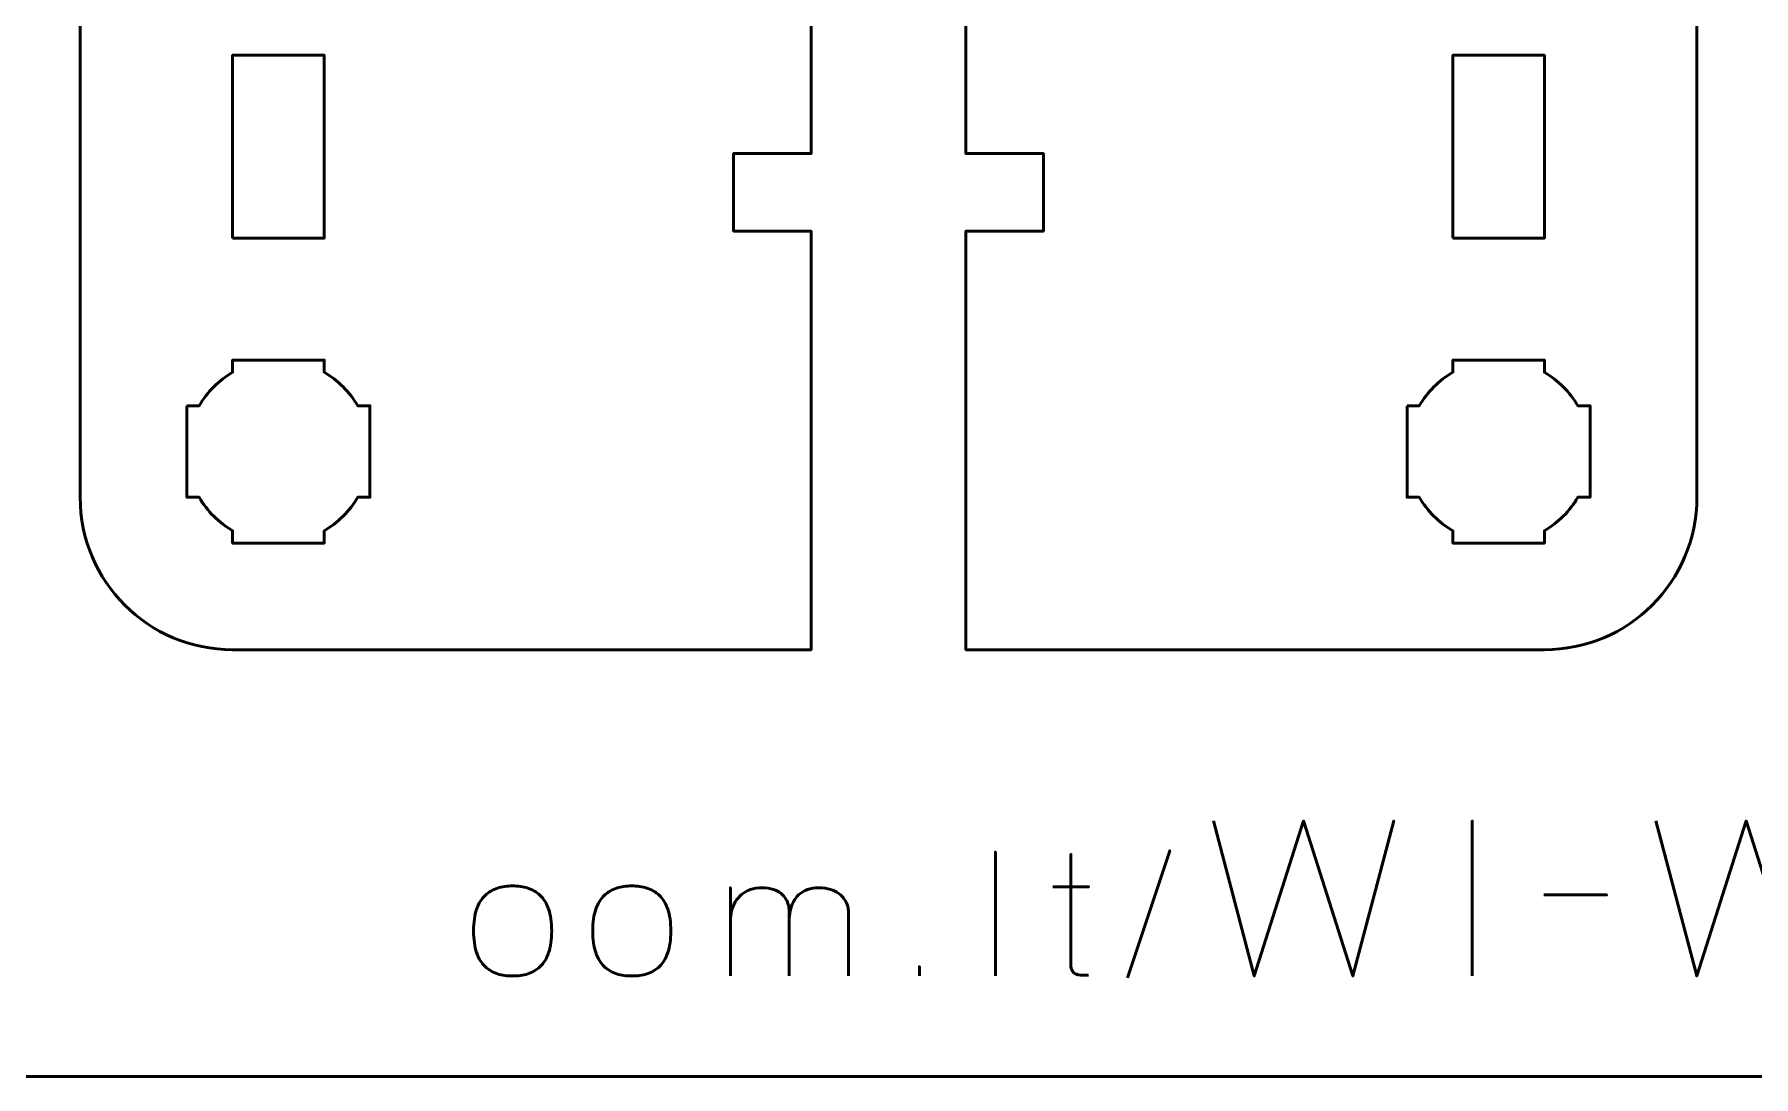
# Model space of a CAD drawing. Header units: centimetres. Extents: x -21 to 0, y -29.7 to 0.
# Drawn here: x -11.4 to -5.76, y -29.7 to -26.28 of the extents above; entities that cross this region are included whole.
import ezdxf

# ---------------------------------------------------------------- set-up
doc = ezdxf.new("R2010")
doc.units = ezdxf.units.CM
doc.header["$MEASUREMENT"] = 0
doc.layers.add('Layer 1', color=7, linetype='Continuous')

msp = doc.modelspace()

# ---------------------------------------------------------------- linework, layer by layer
at = {"layer": 'Layer 1', "lineweight": 53}
for points in [[(-10.75, -26.95), (-10.45, -26.95), (-10.45, -26.35), (-10.75, -26.35), (-10.75, -26.95)], [(-6.75, -26.95), (-6.45, -26.95), (-6.45, -26.35), (-6.75, -26.35), (-6.75, -26.95)]]:
    msp.add_lwpolyline(points, close=True, dxfattribs=at)
at = {"layer": 'Layer 1', "color": 1, "lineweight": 53}
msp.add_open_spline([(-21.00003, -29.19995), (-21.00003, -29.19995), (-21.00003, -8.29992), (-21.00003, -8.29992), (-21.00003, -8.29992), (-21.00003, -8.21709), (-20.93286, -8.14992), (-20.85003, -8.14992), (-20.85003, -8.14992), (-20.7672, -8.14992), (-20.70003, -8.08275), (-20.70003, -7.99992), (-20.70003, -7.99992), (-20.70003, -7.91709), (-20.7672, -7.84992), (-20.85003, -7.84992), (-20.85003, -7.84992), (-20.93286, -7.84992), (-21.00003, -7.78275), (-21.00003, -7.69992), (-21.00003, -7.69992), (-21.00003, -7.61709), (-20.93286, -7.54992), (-20.85003, -7.54992), (-20.85003, -7.54992), (-20.7672, -7.54992), (-20.70003, -7.48275), (-20.70003, -7.39992), (-20.70003, -7.39992), (-20.70003, -7.31709), (-20.7672, -7.24992), (-20.85003, -7.24992), (-20.85003, -7.24992), (-20.93286, -7.24992), (-21.00003, -7.18275), (-21.00003, -7.09992), (-21.00003, -7.09992), (-21.00003, -7.01709), (-20.93286, -6.94992), (-20.85003, -6.94992), (-20.85003, -6.94992), (-20.7672, -6.94992), (-20.70003, -6.88275), (-20.70003, -6.79992), (-20.70003, -6.79992), (-20.70003, -6.71709), (-20.7672, -6.64992), (-20.85003, -6.64992), (-20.85003, -6.64992), (-20.93286, -6.64992), (-21.00003, -6.58275), (-21.00003, -6.49992), (-21.00003, -6.49992), (-21.00003, -6.41709), (-20.93286, -6.34992), (-20.85003, -6.34992), (-20.85003, -6.34992), (-20.7672, -6.34992), (-20.70003, -6.28275), (-20.70003, -6.19992), (-20.70003, -6.19992), (-20.70003, -6.11709), (-20.7672, -6.04992), (-20.85003, -6.04992), (-20.85003, -6.04992), (-20.93286, -6.04992), (-21.00003, -5.98275), (-21.00003, -5.89992), (-21.00003, -5.89992), (-21.00003, -5.81709), (-20.93286, -5.74992), (-20.85003, -5.74992), (-20.85003, -5.74992), (-20.7672, -5.74992), (-20.70003, -5.68275), (-20.70003, -5.59992), (-20.70003, -5.59992), (-20.70003, -5.51709), (-20.7672, -5.44992), (-20.85003, -5.44992), (-20.85003, -5.44992), (-20.93286, -5.44992), (-21.00003, -5.38275), (-21.00003, -5.29992), (-21.00003, -5.29992), (-21.00003, -5.21709), (-20.93286, -5.14992), (-20.85003, -5.14992), (-20.85003, -5.14992), (-20.7672, -5.14992), (-20.70003, -5.08275), (-20.70003, -4.99992), (-20.70003, -4.99992), (-20.70003, -4.91709), (-20.7672, -4.84992), (-20.85003, -4.84992), (-20.85003, -4.84992), (-20.93286, -4.84992), (-21.00003, -4.78275), (-21.00003, -4.69992), (-21.00003, -4.69992), (-21.00003, -4.61709), (-20.93286, -4.54992), (-20.85003, -4.54992), (-20.85003, -4.54992), (-20.7672, -4.54992), (-20.70003, -4.48275), (-20.70003, -4.39992), (-20.70003, -4.39992), (-20.70003, -4.31709), (-20.7672, -4.24992), (-20.85003, -4.24992), (-20.85003, -4.24992), (-20.93286, -4.24992), (-21.00003, -4.18275), (-21.00003, -4.09992), (-21.00003, -4.09992), (-21.00003, -4.01709), (-20.93286, -3.94992), (-20.85003, -3.94992), (-20.85003, -3.94992), (-20.7672, -3.94992), (-20.70003, -3.88275), (-20.70003, -3.79992), (-20.70003, -3.79992), (-20.70003, -3.71709), (-20.7672, -3.64992), (-20.85003, -3.64992), (-20.85003, -3.64992), (-20.93286, -3.64992), (-21.00003, -3.58275), (-21.00003, -3.49992), (-21.00003, -3.49992), (-21.00003, -3.41709), (-20.93286, -3.34992), (-20.85003, -3.34992), (-20.85003, -3.34992), (-20.7672, -3.34992), (-20.70003, -3.28275), (-20.70003, -3.19992), (-20.70003, -3.19992), (-20.70003, -3.11709), (-20.7672, -3.04992), (-20.85003, -3.04992), (-20.85003, -3.04992), (-20.93286, -3.04992), (-21.00003, -2.98275), (-21.00003, -2.89992), (-21.00003, -2.89992), (-21.00003, -2.81709), (-20.93286, -2.74992), (-20.85003, -2.74992), (-20.85003, -2.74992), (-20.7672, -2.74992), (-20.70003, -2.68275), (-20.70003, -2.59992), (-20.70003, -2.59992), (-20.70003, -2.51709), (-20.7672, -2.44992), (-20.85003, -2.44992), (-20.85003, -2.44992), (-20.93286, -2.44992), (-21.00003, -2.38275), (-21.00003, -2.29992), (-21.00003, -2.29992), (-21.00003, -2.21709), (-20.93286, -2.14992), (-20.85003, -2.14992), (-20.85003, -2.14992), (-20.7672, -2.14992), (-20.70003, -2.08275), (-20.70003, -1.99992), (-20.70003, -1.99992), (-20.70003, -1.91709), (-20.7672, -1.84992), (-20.85003, -1.84992), (-20.85003, -1.84992), (-20.93286, -1.84992), (-21.00003, -1.78275), (-21.00003, -1.69992), (-21.00003, -1.69992), (-21.00003, -1.61709), (-20.93286, -1.54992), (-20.85003, -1.54992), (-20.85003, -1.54992), (-20.7672, -1.54992), (-20.70003, -1.48275), (-20.70003, -1.39992), (-20.70003, -1.39992), (-20.70003, -1.31709), (-20.7672, -1.24992), (-20.85003, -1.24992), (-20.85003, -1.24992), (-20.93286, -1.24992), (-21.00003, -1.18275), (-21.00003, -1.09992), (-21.00003, -1.09992), (-21.00003, -1.09992), (-21.00003, -0.49992), (-21.00003, -0.49992), (-21.00003, -0.49992), (-21.00003, -0.22295), (-20.77694, 0.00004), (-20.49994, 0.00004), (-20.49994, 0.00004), (-20.49994, 0.00004), (-0.50008, 0.00004), (-0.50008, 0.00004), (-0.50008, 0.00004), (-0.22294, 0.00004), (0.00002, -0.22295), (0.00002, -0.49992), (0.00002, -0.49992), (0.00002, -0.49992), (0.00002, -29.19995), (0.00002, -29.19995), (0.00002, -29.19995), (0.00002, -29.47695), (-0.22294, -29.70004), (-0.50008, -29.70004), (-0.50008, -29.70004), (-0.50008, -29.70004), (-20.49994, -29.70004), (-20.49994, -29.70004), (-20.49994, -29.70004), (-20.77694, -29.70004), (-21.00003, -29.47695), (-21.00003, -29.19995)], degree=3, knots=[0, 0, 0, 0, 0.0175439, 0.0175439, 0.0175439, 0.0175439, 0.0350877, 0.0350877, 0.0350877, 0.0350877, 0.0526316, 0.0526316, 0.0526316, 0.0526316, 0.0701754, 0.0701754, 0.0701754, 0.0701754, 0.0877193, 0.0877193, 0.0877193, 0.0877193, 0.1052632, 0.1052632, 0.1052632, 0.1052632, 0.122807, 0.122807, 0.122807, 0.122807, 0.1403509, 0.1403509, 0.1403509, 0.1403509, 0.1578947, 0.1578947, 0.1578947, 0.1578947, 0.1754386, 0.1754386, 0.1754386, 0.1754386, 0.1929825, 0.1929825, 0.1929825, 0.1929825, 0.2105263, 0.2105263, 0.2105263, 0.2105263, 0.2280702, 0.2280702, 0.2280702, 0.2280702, 0.245614, 0.245614, 0.245614, 0.245614, 0.2631579, 0.2631579, 0.2631579, 0.2631579, 0.2807018, 0.2807018, 0.2807018, 0.2807018, 0.2982456, 0.2982456, 0.2982456, 0.2982456, 0.3157895, 0.3157895, 0.3157895, 0.3157895, 0.3333333, 0.3333333, 0.3333333, 0.3333333, 0.3508772, 0.3508772, 0.3508772, 0.3508772, 0.3684211, 0.3684211, 0.3684211, 0.3684211, 0.3859649, 0.3859649, 0.3859649, 0.3859649, 0.4035088, 0.4035088, 0.4035088, 0.4035088, 0.4210526, 0.4210526, 0.4210526, 0.4210526, 0.4385965, 0.4385965, 0.4385965, 0.4385965, 0.4561404, 0.4561404, 0.4561404, 0.4561404, 0.4736842, 0.4736842, 0.4736842, 0.4736842, 0.4912281, 0.4912281, 0.4912281, 0.4912281, 0.5087719, 0.5087719, 0.5087719, 0.5087719, 0.5263158, 0.5263158, 0.5263158, 0.5263158, 0.5438596, 0.5438596, 0.5438596, 0.5438596, 0.5614035, 0.5614035, 0.5614035, 0.5614035, 0.5789474, 0.5789474, 0.5789474, 0.5789474, 0.5964912, 0.5964912, 0.5964912, 0.5964912, 0.6140351, 0.6140351, 0.6140351, 0.6140351, 0.6315789, 0.6315789, 0.6315789, 0.6315789, 0.6491228, 0.6491228, 0.6491228, 0.6491228, 0.6666667, 0.6666667, 0.6666667, 0.6666667, 0.6842105, 0.6842105, 0.6842105, 0.6842105, 0.7017544, 0.7017544, 0.7017544, 0.7017544, 0.7192982, 0.7192982, 0.7192982, 0.7192982, 0.7368421, 0.7368421, 0.7368421, 0.7368421, 0.754386, 0.754386, 0.754386, 0.754386, 0.7719298, 0.7719298, 0.7719298, 0.7719298, 0.7894737, 0.7894737, 0.7894737, 0.7894737, 0.8070175, 0.8070175, 0.8070175, 0.8070175, 0.8245614, 0.8245614, 0.8245614, 0.8245614, 0.8421053, 0.8421053, 0.8421053, 0.8421053, 0.8596491, 0.8596491, 0.8596491, 0.8596491, 0.877193, 0.877193, 0.877193, 0.877193, 0.8947368, 0.8947368, 0.8947368, 0.8947368, 0.9122807, 0.9122807, 0.9122807, 0.9122807, 0.9298246, 0.9298246, 0.9298246, 0.9298246, 0.9473684, 0.9473684, 0.9473684, 0.9473684, 0.9649123, 0.9649123, 0.9649123, 0.9649123, 0.9824561, 0.9824561, 0.9824561, 0.9824561, 1, 1, 1, 1], dxfattribs=at)
at = {"layer": 'Layer 1', "color": 3, "lineweight": 53}
msp.add_open_spline([(-11.25, -27.8), (-11.25, -27.8), (-11.25, -23.5), (-11.25, -23.5), (-11.25, -23.5), (-11.25, -23.22391), (-11.02609, -23), (-10.75, -23), (-10.75, -23), (-10.75, -23), (-6.45, -23), (-6.45, -23), (-6.45, -23), (-6.17391, -23), (-5.95, -23.22391), (-5.95, -23.5), (-5.95, -23.5), (-5.95, -23.5), (-5.95, -27.8), (-5.95, -27.8), (-5.95, -27.8), (-5.95, -28.07609), (-6.17391, -28.3), (-6.45, -28.3), (-6.45, -28.3), (-6.45, -28.3), (-8.346, -28.3), (-8.346, -28.3), (-8.346, -28.3), (-8.346, -28.3), (-8.346, -26.92699), (-8.346, -26.92699), (-8.346, -26.92699), (-8.346, -26.92699), (-8.092, -26.92699), (-8.092, -26.92699), (-8.092, -26.92699), (-8.092, -26.92699), (-8.092, -26.67299), (-8.092, -26.67299), (-8.092, -26.67299), (-8.092, -26.67299), (-8.346, -26.67299), (-8.346, -26.67299), (-8.346, -26.67299), (-8.346, -26.67299), (-8.346, -25.27299), (-8.346, -25.27299), (-8.346, -25.27299), (-8.346, -25.27299), (-8.446, -25.27302), (-8.446, -25.27302), (-8.446, -25.27302), (-8.446, -25.27302), (-8.446, -25.04998), (-8.446, -25.04998), (-8.446, -25.04998), (-8.446, -25.04998), (-8.446, -24.62501), (-8.446, -24.62501), (-8.446, -24.62501), (-8.446, -24.62501), (-8.754, -24.625), (-8.754, -24.625), (-8.754, -24.625), (-8.754, -24.625), (-8.754, -25.04998), (-8.754, -25.04998), (-8.754, -25.04998), (-8.754, -25.04998), (-8.754, -25.27302), (-8.754, -25.27302), (-8.754, -25.27302), (-8.754, -25.27302), (-8.854, -25.27299), (-8.854, -25.27299), (-8.854, -25.27299), (-8.854, -25.27299), (-8.854, -26.67299), (-8.854, -26.67299), (-8.854, -26.67299), (-8.854, -26.67299), (-9.108, -26.67299), (-9.108, -26.67299), (-9.108, -26.67299), (-9.108, -26.67299), (-9.108, -26.92699), (-9.108, -26.92699), (-9.108, -26.92699), (-9.108, -26.92699), (-8.854, -26.92699), (-8.854, -26.92699), (-8.854, -26.92699), (-8.854, -26.92699), (-8.854, -28.3), (-8.854, -28.3), (-8.854, -28.3), (-9.50092, -28.3), (-9.98268, -28.3), (-10.75, -28.3), (-10.75, -28.3), (-11.02609, -28.3), (-11.25, -28.07609), (-11.25, -27.8)], degree=3, knots=[0, 0, 0, 0, 0.0384615, 0.0384615, 0.0384615, 0.0384615, 0.0769231, 0.0769231, 0.0769231, 0.0769231, 0.1153846, 0.1153846, 0.1153846, 0.1153846, 0.1538462, 0.1538462, 0.1538462, 0.1538462, 0.1923077, 0.1923077, 0.1923077, 0.1923077, 0.2307692, 0.2307692, 0.2307692, 0.2307692, 0.2692308, 0.2692308, 0.2692308, 0.2692308, 0.3076923, 0.3076923, 0.3076923, 0.3076923, 0.3461538, 0.3461538, 0.3461538, 0.3461538, 0.3846154, 0.3846154, 0.3846154, 0.3846154, 0.4230769, 0.4230769, 0.4230769, 0.4230769, 0.4615385, 0.4615385, 0.4615385, 0.4615385, 0.5, 0.5, 0.5, 0.5, 0.5384615, 0.5384615, 0.5384615, 0.5384615, 0.5769231, 0.5769231, 0.5769231, 0.5769231, 0.6153846, 0.6153846, 0.6153846, 0.6153846, 0.6538462, 0.6538462, 0.6538462, 0.6538462, 0.6923077, 0.6923077, 0.6923077, 0.6923077, 0.7307692, 0.7307692, 0.7307692, 0.7307692, 0.7692308, 0.7692308, 0.7692308, 0.7692308, 0.8076923, 0.8076923, 0.8076923, 0.8076923, 0.8461538, 0.8461538, 0.8461538, 0.8461538, 0.8846154, 0.8846154, 0.8846154, 0.8846154, 0.9230769, 0.9230769, 0.9230769, 0.9230769, 0.9615385, 0.9615385, 0.9615385, 0.9615385, 1, 1, 1, 1], dxfattribs=at)
at = {"layer": 'Layer 1', "lineweight": 53}
for points in [[(-10.9, -27.5), (-10.9, -27.5), (-10.85985, -27.5), (-10.85985, -27.5), (-10.85985, -27.5), (-10.8335, -27.45447), (-10.79553, -27.4165), (-10.75, -27.39015), (-10.75, -27.39015), (-10.75, -27.39015), (-10.75, -27.35), (-10.75, -27.35), (-10.75, -27.35), (-10.75, -27.35), (-10.6, -27.35), (-10.6, -27.35), (-10.6, -27.35), (-10.6, -27.35), (-10.45, -27.35), (-10.45, -27.35), (-10.45, -27.35), (-10.45, -27.35), (-10.45, -27.39015), (-10.45, -27.39015), (-10.45, -27.39015), (-10.40447, -27.4165), (-10.3665, -27.45447), (-10.34015, -27.5), (-10.34015, -27.5), (-10.34015, -27.5), (-10.3, -27.5), (-10.3, -27.5), (-10.3, -27.5), (-10.3, -27.5), (-10.3, -27.65), (-10.3, -27.65), (-10.3, -27.65), (-10.3, -27.65), (-10.3, -27.8), (-10.3, -27.8), (-10.3, -27.8), (-10.3, -27.8), (-10.34015, -27.8), (-10.34015, -27.8), (-10.34015, -27.8), (-10.3665, -27.84553), (-10.40447, -27.8835), (-10.45, -27.90985), (-10.45, -27.90985), (-10.45, -27.90985), (-10.45, -27.95), (-10.45, -27.95), (-10.45, -27.95), (-10.45, -27.95), (-10.6, -27.95), (-10.6, -27.95), (-10.6, -27.95), (-10.6, -27.95), (-10.75, -27.95), (-10.75, -27.95), (-10.75, -27.95), (-10.75, -27.95), (-10.75, -27.90985), (-10.75, -27.90985), (-10.75, -27.90985), (-10.79553, -27.8835), (-10.8335, -27.84553), (-10.85985, -27.8), (-10.85985, -27.8), (-10.85985, -27.8), (-10.9, -27.8), (-10.9, -27.8), (-10.9, -27.8), (-10.9, -27.8), (-10.9, -27.65), (-10.9, -27.65), (-10.9, -27.65), (-10.9, -27.65), (-10.9, -27.5), (-10.9, -27.5)], [(-6.9, -27.5), (-6.9, -27.5), (-6.85985, -27.5), (-6.85985, -27.5), (-6.85985, -27.5), (-6.8335, -27.45447), (-6.79553, -27.4165), (-6.75, -27.39015), (-6.75, -27.39015), (-6.75, -27.39015), (-6.75, -27.35), (-6.75, -27.35), (-6.75, -27.35), (-6.75, -27.35), (-6.6, -27.35), (-6.6, -27.35), (-6.6, -27.35), (-6.6, -27.35), (-6.45, -27.35), (-6.45, -27.35), (-6.45, -27.35), (-6.45, -27.35), (-6.45, -27.39015), (-6.45, -27.39015), (-6.45, -27.39015), (-6.40447, -27.4165), (-6.3665, -27.45447), (-6.34015, -27.5), (-6.34015, -27.5), (-6.34015, -27.5), (-6.3, -27.5), (-6.3, -27.5), (-6.3, -27.5), (-6.3, -27.5), (-6.3, -27.65), (-6.3, -27.65), (-6.3, -27.65), (-6.3, -27.65), (-6.3, -27.8), (-6.3, -27.8), (-6.3, -27.8), (-6.3, -27.8), (-6.34015, -27.8), (-6.34015, -27.8), (-6.34015, -27.8), (-6.3665, -27.84553), (-6.40447, -27.8835), (-6.45, -27.90985), (-6.45, -27.90985), (-6.45, -27.90985), (-6.45, -27.95), (-6.45, -27.95), (-6.45, -27.95), (-6.45, -27.95), (-6.6, -27.95), (-6.6, -27.95), (-6.6, -27.95), (-6.6, -27.95), (-6.75, -27.95), (-6.75, -27.95), (-6.75, -27.95), (-6.75, -27.95), (-6.75, -27.90985), (-6.75, -27.90985), (-6.75, -27.90985), (-6.79553, -27.8835), (-6.8335, -27.84553), (-6.85985, -27.8), (-6.85985, -27.8), (-6.85985, -27.8), (-6.9, -27.8), (-6.9, -27.8), (-6.9, -27.8), (-6.9, -27.8), (-6.9, -27.65), (-6.9, -27.65), (-6.9, -27.65), (-6.9, -27.65), (-6.9, -27.5), (-6.9, -27.5)]]:
    msp.add_open_spline(points, degree=3, knots=[0, 0, 0, 0, 0.05, 0.05, 0.05, 0.05, 0.1, 0.1, 0.1, 0.1, 0.15, 0.15, 0.15, 0.15, 0.2, 0.2, 0.2, 0.2, 0.25, 0.25, 0.25, 0.25, 0.3, 0.3, 0.3, 0.3, 0.35, 0.35, 0.35, 0.35, 0.4, 0.4, 0.4, 0.4, 0.45, 0.45, 0.45, 0.45, 0.5, 0.5, 0.5, 0.5, 0.55, 0.55, 0.55, 0.55, 0.6, 0.6, 0.6, 0.6, 0.65, 0.65, 0.65, 0.65, 0.7, 0.7, 0.7, 0.7, 0.75, 0.75, 0.75, 0.75, 0.8, 0.8, 0.8, 0.8, 0.85, 0.85, 0.85, 0.85, 0.9, 0.9, 0.9, 0.9, 0.95, 0.95, 0.95, 0.95, 1, 1, 1, 1], dxfattribs=at)
at = {"layer": 'Layer 1', "color": 5, "lineweight": 53}
for points, knots in [([(-7.53493, -28.86121), (-7.53493, -28.86121), (-7.40087, -29.36992), (-7.40087, -29.36992), (-7.40087, -29.36992), (-7.40087, -29.36992), (-7.2393, -28.86121), (-7.2393, -28.86121), (-7.2393, -28.86121), (-7.2393, -28.86121), (-7.07773, -29.36992), (-7.07773, -29.36992), (-7.07773, -29.36992), (-7.07773, -29.36992), (-6.94367, -28.86121), (-6.94367, -28.86121), (-6.94367, -28.86121), (-6.94367, -28.86121), (-7.07773, -29.36992), (-7.07773, -29.36992), (-7.07773, -29.36992), (-7.07773, -29.36992), (-7.2393, -28.86121), (-7.2393, -28.86121), (-7.2393, -28.86121), (-7.2393, -28.86121), (-7.40087, -29.36992), (-7.40087, -29.36992), (-7.40087, -29.36992), (-7.40087, -29.36992), (-7.53493, -28.86121), (-7.53493, -28.86121)], [0, 0, 0, 0, 0.125, 0.125, 0.125, 0.125, 0.25, 0.25, 0.25, 0.25, 0.375, 0.375, 0.375, 0.375, 0.5, 0.5, 0.5, 0.5, 0.625, 0.625, 0.625, 0.625, 0.75, 0.75, 0.75, 0.75, 0.875, 0.875, 0.875, 0.875, 1, 1, 1, 1]), ([(-6.68614, -29.36992), (-6.68614, -29.36992), (-6.68614, -28.86121), (-6.68614, -28.86121), (-6.68614, -28.86121), (-6.68614, -28.86121), (-6.68614, -29.36992), (-6.68614, -29.36992)], [0, 0, 0, 0, 0.5, 0.5, 0.5, 0.5, 1, 1, 1, 1]), ([(-6.0843, -28.86121), (-6.0843, -28.86121), (-5.95024, -29.36992), (-5.95024, -29.36992), (-5.95024, -29.36992), (-5.95024, -29.36992), (-5.78867, -28.86121), (-5.78867, -28.86121), (-5.78867, -28.86121), (-5.78867, -28.86121), (-5.6271, -29.36992), (-5.6271, -29.36992), (-5.6271, -29.36992), (-5.6271, -29.36992), (-5.49304, -28.86121), (-5.49304, -28.86121), (-5.49304, -28.86121), (-5.49304, -28.86121), (-5.6271, -29.36992), (-5.6271, -29.36992), (-5.6271, -29.36992), (-5.6271, -29.36992), (-5.78867, -28.86121), (-5.78867, -28.86121), (-5.78867, -28.86121), (-5.78867, -28.86121), (-5.95024, -29.36992), (-5.95024, -29.36992), (-5.95024, -29.36992), (-5.95024, -29.36992), (-6.0843, -28.86121), (-6.0843, -28.86121)], [0, 0, 0, 0, 0.125, 0.125, 0.125, 0.125, 0.25, 0.25, 0.25, 0.25, 0.375, 0.375, 0.375, 0.375, 0.5, 0.5, 0.5, 0.5, 0.625, 0.625, 0.625, 0.625, 0.75, 0.75, 0.75, 0.75, 0.875, 0.875, 0.875, 0.875, 1, 1, 1, 1]), ([(-8.24952, -29.36992), (-8.24952, -29.36992), (-8.24952, -28.96296), (-8.24952, -28.96296), (-8.24952, -28.96296), (-8.24952, -28.96296), (-8.24952, -29.36992), (-8.24952, -29.36992)], [0, 0, 0, 0, 0.5, 0.5, 0.5, 0.5, 1, 1, 1, 1]), ([(-7.81659, -29.37556), (-7.81659, -29.37556), (-7.6783, -28.95901), (-7.6783, -28.95901), (-7.6783, -28.95901), (-7.6783, -28.95901), (-7.81659, -29.37556), (-7.81659, -29.37556)], [0, 0, 0, 0, 0.5, 0.5, 0.5, 0.5, 1, 1, 1, 1]), ([(-7.94472, -29.3671), (-7.95168, -29.36766), (-7.95864, -29.36785), (-7.96542, -29.36766), (-7.96542, -29.36766), (-7.97219, -29.36747), (-7.97831, -29.36644), (-7.98386, -29.36437), (-7.98386, -29.36437), (-7.98941, -29.36239), (-7.99383, -29.35882), (-7.99721, -29.35374), (-7.99721, -29.35374), (-8.00051, -29.34866), (-8.0022, -29.34142), (-8.00229, -29.3321), (-8.00229, -29.3321), (-8.00229, -29.32768), (-8.00229, -29.32016), (-8.00229, -29.30962), (-8.00229, -29.30962), (-8.00229, -29.29899), (-8.00229, -29.28619), (-8.00229, -29.27105), (-8.00229, -29.27105), (-8.00229, -29.2559), (-8.00229, -29.23935), (-8.00229, -29.22138), (-8.00229, -29.22138), (-8.00229, -29.20341), (-8.00229, -29.18488), (-8.00229, -29.16569), (-8.00229, -29.16569), (-8.00229, -29.1465), (-8.00229, -29.12759), (-8.00229, -29.10887), (-8.00229, -29.10887), (-8.00229, -29.09015), (-8.00229, -29.07255), (-8.00229, -29.056), (-8.00229, -29.056), (-8.00229, -29.03944), (-8.00229, -29.02476), (-8.00229, -29.01207), (-8.00229, -29.01207), (-8.00229, -28.99927), (-8.00229, -28.9893), (-8.00229, -28.98196), (-8.00229, -28.98196), (-8.00229, -28.97472), (-8.00229, -28.97095), (-8.00229, -28.97086), (-8.00229, -28.97086), (-8.00229, -28.97095), (-8.00229, -28.97472), (-8.00229, -28.98196), (-8.00229, -28.98196), (-8.00229, -28.9893), (-8.00229, -28.99927), (-8.00229, -29.01207), (-8.00229, -29.01207), (-8.00229, -29.02476), (-8.00229, -29.03944), (-8.00229, -29.056), (-8.00229, -29.056), (-8.00229, -29.07255), (-8.00229, -29.09015), (-8.00229, -29.10887), (-8.00229, -29.10887), (-8.00229, -29.12759), (-8.00229, -29.1465), (-8.00229, -29.16569), (-8.00229, -29.16569), (-8.00229, -29.18488), (-8.00229, -29.20341), (-8.00229, -29.22138), (-8.00229, -29.22138), (-8.00229, -29.23935), (-8.00229, -29.2559), (-8.00229, -29.27105), (-8.00229, -29.27105), (-8.00229, -29.28619), (-8.00229, -29.29899), (-8.00229, -29.30962), (-8.00229, -29.30962), (-8.00229, -29.32016), (-8.00229, -29.32768), (-8.00229, -29.3321), (-8.00229, -29.3321), (-8.0022, -29.34142), (-8.00051, -29.34866), (-7.99721, -29.35374), (-7.99721, -29.35374), (-7.99383, -29.35882), (-7.98941, -29.36239), (-7.98386, -29.36437), (-7.98386, -29.36437), (-7.97831, -29.36644), (-7.97219, -29.36747), (-7.96542, -29.36766), (-7.96542, -29.36766), (-7.95864, -29.36785), (-7.95168, -29.36766), (-7.94472, -29.3671)], [0, 0, 0, 0, 0.0384615, 0.0384615, 0.0384615, 0.0384615, 0.0769231, 0.0769231, 0.0769231, 0.0769231, 0.1153846, 0.1153846, 0.1153846, 0.1153846, 0.1538462, 0.1538462, 0.1538462, 0.1538462, 0.1923077, 0.1923077, 0.1923077, 0.1923077, 0.2307692, 0.2307692, 0.2307692, 0.2307692, 0.2692308, 0.2692308, 0.2692308, 0.2692308, 0.3076923, 0.3076923, 0.3076923, 0.3076923, 0.3461538, 0.3461538, 0.3461538, 0.3461538, 0.3846154, 0.3846154, 0.3846154, 0.3846154, 0.4230769, 0.4230769, 0.4230769, 0.4230769, 0.4615385, 0.4615385, 0.4615385, 0.4615385, 0.5, 0.5, 0.5, 0.5, 0.5384615, 0.5384615, 0.5384615, 0.5384615, 0.5769231, 0.5769231, 0.5769231, 0.5769231, 0.6153846, 0.6153846, 0.6153846, 0.6153846, 0.6538462, 0.6538462, 0.6538462, 0.6538462, 0.6923077, 0.6923077, 0.6923077, 0.6923077, 0.7307692, 0.7307692, 0.7307692, 0.7307692, 0.7692308, 0.7692308, 0.7692308, 0.7692308, 0.8076923, 0.8076923, 0.8076923, 0.8076923, 0.8461538, 0.8461538, 0.8461538, 0.8461538, 0.8846154, 0.8846154, 0.8846154, 0.8846154, 0.9230769, 0.9230769, 0.9230769, 0.9230769, 0.9615385, 0.9615385, 0.9615385, 0.9615385, 1, 1, 1, 1]), ([(-9.83221, -29.36992), (-9.81443, -29.37001), (-9.79788, -29.36776), (-9.78245, -29.36296), (-9.78245, -29.36296), (-9.76702, -29.35816), (-9.75338, -29.35016), (-9.74171, -29.33897), (-9.74171, -29.33897), (-9.72995, -29.32778), (-9.72083, -29.31263), (-9.71415, -29.29344), (-9.71415, -29.29344), (-9.70757, -29.27434), (-9.70418, -29.25054), (-9.70408, -29.22204), (-9.70408, -29.22204), (-9.70418, -29.19363), (-9.70757, -29.16992), (-9.71415, -29.15092), (-9.71415, -29.15092), (-9.72083, -29.13191), (-9.72995, -29.11677), (-9.74171, -29.10557), (-9.74171, -29.10557), (-9.75338, -29.09447), (-9.76702, -29.08648), (-9.78245, -29.08168), (-9.78245, -29.08168), (-9.79788, -29.07688), (-9.81443, -29.07462), (-9.83221, -29.07472), (-9.83221, -29.07472), (-9.8498, -29.07462), (-9.86636, -29.07688), (-9.88179, -29.08168), (-9.88179, -29.08168), (-9.89722, -29.08648), (-9.91076, -29.09447), (-9.92252, -29.10557), (-9.92252, -29.10557), (-9.93428, -29.11677), (-9.9435, -29.13191), (-9.95018, -29.15092), (-9.95018, -29.15092), (-9.95686, -29.16992), (-9.96025, -29.19363), (-9.96034, -29.22204), (-9.96034, -29.22204), (-9.96025, -29.25054), (-9.95686, -29.27434), (-9.95018, -29.29344), (-9.95018, -29.29344), (-9.9435, -29.31263), (-9.93428, -29.32778), (-9.92252, -29.33897), (-9.92252, -29.33897), (-9.91076, -29.35016), (-9.89722, -29.35816), (-9.88179, -29.36296), (-9.88179, -29.36296), (-9.86636, -29.36776), (-9.8498, -29.37001), (-9.83221, -29.36992)], [0, 0, 0, 0, 0.0625, 0.0625, 0.0625, 0.0625, 0.125, 0.125, 0.125, 0.125, 0.1875, 0.1875, 0.1875, 0.1875, 0.25, 0.25, 0.25, 0.25, 0.3125, 0.3125, 0.3125, 0.3125, 0.375, 0.375, 0.375, 0.375, 0.4375, 0.4375, 0.4375, 0.4375, 0.5, 0.5, 0.5, 0.5, 0.5625, 0.5625, 0.5625, 0.5625, 0.625, 0.625, 0.625, 0.625, 0.6875, 0.6875, 0.6875, 0.6875, 0.75, 0.75, 0.75, 0.75, 0.8125, 0.8125, 0.8125, 0.8125, 0.875, 0.875, 0.875, 0.875, 0.9375, 0.9375, 0.9375, 0.9375, 1, 1, 1, 1]), ([(-9.83221, -29.36992), (-9.81443, -29.37001), (-9.79788, -29.36776), (-9.78245, -29.36296), (-9.78245, -29.36296), (-9.76702, -29.35816), (-9.75338, -29.35016), (-9.74171, -29.33897), (-9.74171, -29.33897), (-9.72995, -29.32778), (-9.72083, -29.31263), (-9.71415, -29.29344), (-9.71415, -29.29344), (-9.70757, -29.27434), (-9.70418, -29.25054), (-9.70408, -29.22204), (-9.70408, -29.22204), (-9.70418, -29.19363), (-9.70757, -29.16992), (-9.71415, -29.15092), (-9.71415, -29.15092), (-9.72083, -29.13191), (-9.72995, -29.11677), (-9.74171, -29.10557), (-9.74171, -29.10557), (-9.75338, -29.09447), (-9.76702, -29.08648), (-9.78245, -29.08168), (-9.78245, -29.08168), (-9.79788, -29.07688), (-9.81443, -29.07462), (-9.83221, -29.07472), (-9.83221, -29.07472), (-9.8498, -29.07462), (-9.86636, -29.07688), (-9.88179, -29.08168), (-9.88179, -29.08168), (-9.89722, -29.08648), (-9.91076, -29.09447), (-9.92252, -29.10557), (-9.92252, -29.10557), (-9.93428, -29.11677), (-9.9435, -29.13191), (-9.95018, -29.15092), (-9.95018, -29.15092), (-9.95686, -29.16992), (-9.96025, -29.19363), (-9.96034, -29.22204), (-9.96034, -29.22204), (-9.96025, -29.25054), (-9.95686, -29.27434), (-9.95018, -29.29344), (-9.95018, -29.29344), (-9.9435, -29.31263), (-9.93428, -29.32778), (-9.92252, -29.33897), (-9.92252, -29.33897), (-9.91076, -29.35016), (-9.89722, -29.35816), (-9.88179, -29.36296), (-9.88179, -29.36296), (-9.86636, -29.36776), (-9.8498, -29.37001), (-9.83221, -29.36992)], [0, 0, 0, 0, 0.0625, 0.0625, 0.0625, 0.0625, 0.125, 0.125, 0.125, 0.125, 0.1875, 0.1875, 0.1875, 0.1875, 0.25, 0.25, 0.25, 0.25, 0.3125, 0.3125, 0.3125, 0.3125, 0.375, 0.375, 0.375, 0.375, 0.4375, 0.4375, 0.4375, 0.4375, 0.5, 0.5, 0.5, 0.5, 0.5625, 0.5625, 0.5625, 0.5625, 0.625, 0.625, 0.625, 0.625, 0.6875, 0.6875, 0.6875, 0.6875, 0.75, 0.75, 0.75, 0.75, 0.8125, 0.8125, 0.8125, 0.8125, 0.875, 0.875, 0.875, 0.875, 0.9375, 0.9375, 0.9375, 0.9375, 1, 1, 1, 1]), ([(-9.44162, -29.36992), (-9.42384, -29.37001), (-9.40729, -29.36776), (-9.39186, -29.36296), (-9.39186, -29.36296), (-9.37643, -29.35816), (-9.36279, -29.35016), (-9.35112, -29.33897), (-9.35112, -29.33897), (-9.33936, -29.32778), (-9.33024, -29.31263), (-9.32356, -29.29344), (-9.32356, -29.29344), (-9.31698, -29.27434), (-9.31359, -29.25054), (-9.31349, -29.22204), (-9.31349, -29.22204), (-9.31359, -29.19363), (-9.31698, -29.16992), (-9.32356, -29.15092), (-9.32356, -29.15092), (-9.33024, -29.13191), (-9.33936, -29.11677), (-9.35112, -29.10557), (-9.35112, -29.10557), (-9.36279, -29.09447), (-9.37643, -29.08648), (-9.39186, -29.08168), (-9.39186, -29.08168), (-9.40729, -29.07688), (-9.42384, -29.07462), (-9.44162, -29.07472), (-9.44162, -29.07472), (-9.45921, -29.07462), (-9.47577, -29.07688), (-9.4912, -29.08168), (-9.4912, -29.08168), (-9.50663, -29.08648), (-9.52017, -29.09447), (-9.53193, -29.10557), (-9.53193, -29.10557), (-9.54369, -29.11677), (-9.55291, -29.13191), (-9.55959, -29.15092), (-9.55959, -29.15092), (-9.56627, -29.16992), (-9.56966, -29.19363), (-9.56975, -29.22204), (-9.56975, -29.22204), (-9.56966, -29.25054), (-9.56627, -29.27434), (-9.55959, -29.29344), (-9.55959, -29.29344), (-9.55291, -29.31263), (-9.54369, -29.32778), (-9.53193, -29.33897), (-9.53193, -29.33897), (-9.52017, -29.35016), (-9.50663, -29.35816), (-9.4912, -29.36296), (-9.4912, -29.36296), (-9.47577, -29.36776), (-9.45921, -29.37001), (-9.44162, -29.36992)], [0, 0, 0, 0, 0.0625, 0.0625, 0.0625, 0.0625, 0.125, 0.125, 0.125, 0.125, 0.1875, 0.1875, 0.1875, 0.1875, 0.25, 0.25, 0.25, 0.25, 0.3125, 0.3125, 0.3125, 0.3125, 0.375, 0.375, 0.375, 0.375, 0.4375, 0.4375, 0.4375, 0.4375, 0.5, 0.5, 0.5, 0.5, 0.5625, 0.5625, 0.5625, 0.5625, 0.625, 0.625, 0.625, 0.625, 0.6875, 0.6875, 0.6875, 0.6875, 0.75, 0.75, 0.75, 0.75, 0.8125, 0.8125, 0.8125, 0.8125, 0.875, 0.875, 0.875, 0.875, 0.9375, 0.9375, 0.9375, 0.9375, 1, 1, 1, 1]), ([(-9.44162, -29.36992), (-9.42384, -29.37001), (-9.40729, -29.36776), (-9.39186, -29.36296), (-9.39186, -29.36296), (-9.37643, -29.35816), (-9.36279, -29.35016), (-9.35112, -29.33897), (-9.35112, -29.33897), (-9.33936, -29.32778), (-9.33024, -29.31263), (-9.32356, -29.29344), (-9.32356, -29.29344), (-9.31698, -29.27434), (-9.31359, -29.25054), (-9.31349, -29.22204), (-9.31349, -29.22204), (-9.31359, -29.19363), (-9.31698, -29.16992), (-9.32356, -29.15092), (-9.32356, -29.15092), (-9.33024, -29.13191), (-9.33936, -29.11677), (-9.35112, -29.10557), (-9.35112, -29.10557), (-9.36279, -29.09447), (-9.37643, -29.08648), (-9.39186, -29.08168), (-9.39186, -29.08168), (-9.40729, -29.07688), (-9.42384, -29.07462), (-9.44162, -29.07472), (-9.44162, -29.07472), (-9.45921, -29.07462), (-9.47577, -29.07688), (-9.4912, -29.08168), (-9.4912, -29.08168), (-9.50663, -29.08648), (-9.52017, -29.09447), (-9.53193, -29.10557), (-9.53193, -29.10557), (-9.54369, -29.11677), (-9.55291, -29.13191), (-9.55959, -29.15092), (-9.55959, -29.15092), (-9.56627, -29.16992), (-9.56966, -29.19363), (-9.56975, -29.22204), (-9.56975, -29.22204), (-9.56966, -29.25054), (-9.56627, -29.27434), (-9.55959, -29.29344), (-9.55959, -29.29344), (-9.55291, -29.31263), (-9.54369, -29.32778), (-9.53193, -29.33897), (-9.53193, -29.33897), (-9.52017, -29.35016), (-9.50663, -29.35816), (-9.4912, -29.36296), (-9.4912, -29.36296), (-9.47577, -29.36776), (-9.45921, -29.37001), (-9.44162, -29.36992)], [0, 0, 0, 0, 0.0625, 0.0625, 0.0625, 0.0625, 0.125, 0.125, 0.125, 0.125, 0.1875, 0.1875, 0.1875, 0.1875, 0.25, 0.25, 0.25, 0.25, 0.3125, 0.3125, 0.3125, 0.3125, 0.375, 0.375, 0.375, 0.375, 0.4375, 0.4375, 0.4375, 0.4375, 0.5, 0.5, 0.5, 0.5, 0.5625, 0.5625, 0.5625, 0.5625, 0.625, 0.625, 0.625, 0.625, 0.6875, 0.6875, 0.6875, 0.6875, 0.75, 0.75, 0.75, 0.75, 0.8125, 0.8125, 0.8125, 0.8125, 0.875, 0.875, 0.875, 0.875, 0.9375, 0.9375, 0.9375, 0.9375, 1, 1, 1, 1]), ([(-8.92573, -29.36992), (-8.92573, -29.36983), (-8.92573, -29.3671), (-8.92573, -29.36174), (-8.92573, -29.36174), (-8.92573, -29.35647), (-8.92573, -29.34922), (-8.92573, -29.3401), (-8.92573, -29.3401), (-8.92573, -29.33088), (-8.92573, -29.32053), (-8.92573, -29.30887), (-8.92573, -29.30887), (-8.92573, -29.2973), (-8.92573, -29.28516), (-8.92573, -29.27237), (-8.92573, -29.27237), (-8.92573, -29.25967), (-8.92573, -29.24715), (-8.92573, -29.23474), (-8.92573, -29.23474), (-8.92573, -29.22232), (-8.92573, -29.21065), (-8.92573, -29.19993), (-8.92573, -29.19993), (-8.92573, -29.18911), (-8.92573, -29.17989), (-8.92573, -29.17208), (-8.92573, -29.17208), (-8.92573, -29.16437), (-8.92573, -29.15882), (-8.92573, -29.15543), (-8.92573, -29.15543), (-8.92563, -29.15016), (-8.92648, -29.14424), (-8.92808, -29.13775), (-8.92808, -29.13775), (-8.92968, -29.13116), (-8.93241, -29.12458), (-8.93626, -29.11799), (-8.93626, -29.11799), (-8.94012, -29.11131), (-8.94548, -29.1052), (-8.95216, -29.09955), (-8.95216, -29.09955), (-8.95893, -29.09391), (-8.9674, -29.08939), (-8.97756, -29.08591), (-8.97756, -29.08591), (-8.98782, -29.08243), (-9.00004, -29.08055), (-9.01434, -29.08036), (-9.01434, -29.08036), (-9.02864, -29.08036), (-9.04144, -29.08234), (-9.05263, -29.08629), (-9.05263, -29.08629), (-9.06392, -29.09033), (-9.07361, -29.09588), (-9.08189, -29.10294), (-9.08189, -29.10294), (-9.09007, -29.11), (-9.09694, -29.11809), (-9.1023, -29.1273), (-9.1023, -29.1273), (-9.10766, -29.13643), (-9.11162, -29.14612), (-9.11425, -29.15647), (-9.11425, -29.15647), (-9.11688, -29.16672), (-9.1182, -29.17716), (-9.1182, -29.18761), (-9.1182, -29.18761), (-9.1182, -29.17716), (-9.11688, -29.16672), (-9.11425, -29.15647), (-9.11425, -29.15647), (-9.11162, -29.14612), (-9.10766, -29.13643), (-9.1023, -29.1273), (-9.1023, -29.1273), (-9.09694, -29.11809), (-9.09007, -29.11), (-9.08189, -29.10294), (-9.08189, -29.10294), (-9.07361, -29.09588), (-9.06392, -29.09033), (-9.05263, -29.08629), (-9.05263, -29.08629), (-9.04144, -29.08234), (-9.02864, -29.08036), (-9.01434, -29.08036), (-9.01434, -29.08036), (-9.00004, -29.08055), (-8.98782, -29.08243), (-8.97756, -29.08591), (-8.97756, -29.08591), (-8.9674, -29.08939), (-8.95893, -29.09391), (-8.95216, -29.09955), (-8.95216, -29.09955), (-8.94548, -29.1052), (-8.94012, -29.11131), (-8.93626, -29.11799), (-8.93626, -29.11799), (-8.93241, -29.12458), (-8.92968, -29.13116), (-8.92808, -29.13775), (-8.92808, -29.13775), (-8.92648, -29.14424), (-8.92563, -29.15016), (-8.92573, -29.15543), (-8.92573, -29.15543), (-8.92573, -29.15882), (-8.92573, -29.16437), (-8.92573, -29.17208), (-8.92573, -29.17208), (-8.92573, -29.17989), (-8.92573, -29.18911), (-8.92573, -29.19993), (-8.92573, -29.19993), (-8.92573, -29.21065), (-8.92573, -29.22232), (-8.92573, -29.23474), (-8.92573, -29.23474), (-8.92573, -29.24715), (-8.92573, -29.25967), (-8.92573, -29.27237), (-8.92573, -29.27237), (-8.92573, -29.28516), (-8.92573, -29.2973), (-8.92573, -29.30887), (-8.92573, -29.30887), (-8.92573, -29.32053), (-8.92573, -29.33088), (-8.92573, -29.3401), (-8.92573, -29.3401), (-8.92573, -29.34922), (-8.92573, -29.35647), (-8.92573, -29.36174), (-8.92573, -29.36174), (-8.92573, -29.3671), (-8.92573, -29.36983), (-8.92573, -29.36992)], [0, 0, 0, 0, 0.0277778, 0.0277778, 0.0277778, 0.0277778, 0.0555556, 0.0555556, 0.0555556, 0.0555556, 0.0833333, 0.0833333, 0.0833333, 0.0833333, 0.1111111, 0.1111111, 0.1111111, 0.1111111, 0.1388889, 0.1388889, 0.1388889, 0.1388889, 0.1666667, 0.1666667, 0.1666667, 0.1666667, 0.1944444, 0.1944444, 0.1944444, 0.1944444, 0.2222222, 0.2222222, 0.2222222, 0.2222222, 0.25, 0.25, 0.25, 0.25, 0.2777778, 0.2777778, 0.2777778, 0.2777778, 0.3055556, 0.3055556, 0.3055556, 0.3055556, 0.3333333, 0.3333333, 0.3333333, 0.3333333, 0.3611111, 0.3611111, 0.3611111, 0.3611111, 0.3888889, 0.3888889, 0.3888889, 0.3888889, 0.4166667, 0.4166667, 0.4166667, 0.4166667, 0.4444444, 0.4444444, 0.4444444, 0.4444444, 0.4722222, 0.4722222, 0.4722222, 0.4722222, 0.5, 0.5, 0.5, 0.5, 0.5277778, 0.5277778, 0.5277778, 0.5277778, 0.5555556, 0.5555556, 0.5555556, 0.5555556, 0.5833333, 0.5833333, 0.5833333, 0.5833333, 0.6111111, 0.6111111, 0.6111111, 0.6111111, 0.6388889, 0.6388889, 0.6388889, 0.6388889, 0.6666667, 0.6666667, 0.6666667, 0.6666667, 0.6944444, 0.6944444, 0.6944444, 0.6944444, 0.7222222, 0.7222222, 0.7222222, 0.7222222, 0.75, 0.75, 0.75, 0.75, 0.7777778, 0.7777778, 0.7777778, 0.7777778, 0.8055556, 0.8055556, 0.8055556, 0.8055556, 0.8333333, 0.8333333, 0.8333333, 0.8333333, 0.8611111, 0.8611111, 0.8611111, 0.8611111, 0.8888889, 0.8888889, 0.8888889, 0.8888889, 0.9166667, 0.9166667, 0.9166667, 0.9166667, 0.9444444, 0.9444444, 0.9444444, 0.9444444, 0.9722222, 0.9722222, 0.9722222, 0.9722222, 1, 1, 1, 1]), ([(-9.1182, -29.36992), (-9.1182, -29.36992), (-9.1182, -29.08036), (-9.1182, -29.08036), (-9.1182, -29.08036), (-9.1182, -29.08036), (-9.1182, -29.36992), (-9.1182, -29.36992)], [0, 0, 0, 0, 0.5, 0.5, 0.5, 0.5, 1, 1, 1, 1]), ([(-8.73156, -29.36992), (-8.73156, -29.36983), (-8.73156, -29.3671), (-8.73156, -29.36174), (-8.73156, -29.36174), (-8.73156, -29.35647), (-8.73156, -29.34922), (-8.73156, -29.3401), (-8.73156, -29.3401), (-8.73156, -29.33088), (-8.73156, -29.32053), (-8.73156, -29.30887), (-8.73156, -29.30887), (-8.73156, -29.2973), (-8.73156, -29.28516), (-8.73156, -29.27237), (-8.73156, -29.27237), (-8.73156, -29.25967), (-8.73156, -29.24715), (-8.73156, -29.23474), (-8.73156, -29.23474), (-8.73156, -29.22232), (-8.73156, -29.21065), (-8.73156, -29.19993), (-8.73156, -29.19993), (-8.73156, -29.18911), (-8.73156, -29.17989), (-8.73156, -29.17208), (-8.73156, -29.17208), (-8.73156, -29.16437), (-8.73156, -29.15882), (-8.73156, -29.15543), (-8.73156, -29.15543), (-8.73156, -29.15016), (-8.73259, -29.14424), (-8.73476, -29.13775), (-8.73476, -29.13775), (-8.73683, -29.13116), (-8.74021, -29.12458), (-8.74492, -29.11799), (-8.74492, -29.11799), (-8.74953, -29.11131), (-8.75564, -29.1052), (-8.76317, -29.09955), (-8.76317, -29.09955), (-8.77069, -29.09391), (-8.77982, -29.08939), (-8.79054, -29.08591), (-8.79054, -29.08591), (-8.80127, -29.08243), (-8.81378, -29.08055), (-8.82808, -29.08036), (-8.82808, -29.08036), (-8.84238, -29.08036), (-8.85498, -29.08234), (-8.8658, -29.08629), (-8.8658, -29.08629), (-8.87653, -29.09033), (-8.88575, -29.09588), (-8.89346, -29.10294), (-8.89346, -29.10294), (-8.90108, -29.11), (-8.90719, -29.11809), (-8.91199, -29.1273), (-8.91199, -29.1273), (-8.91679, -29.13643), (-8.92027, -29.14612), (-8.92243, -29.15647), (-8.92243, -29.15647), (-8.92469, -29.16672), (-8.92573, -29.17716), (-8.92573, -29.18761), (-8.92573, -29.18761), (-8.92573, -29.17716), (-8.92469, -29.16672), (-8.92243, -29.15647), (-8.92243, -29.15647), (-8.92027, -29.14612), (-8.91679, -29.13643), (-8.91199, -29.1273), (-8.91199, -29.1273), (-8.90719, -29.11809), (-8.90108, -29.11), (-8.89346, -29.10294), (-8.89346, -29.10294), (-8.88575, -29.09588), (-8.87653, -29.09033), (-8.8658, -29.08629), (-8.8658, -29.08629), (-8.85498, -29.08234), (-8.84238, -29.08036), (-8.82808, -29.08036), (-8.82808, -29.08036), (-8.81378, -29.08055), (-8.80127, -29.08243), (-8.79054, -29.08591), (-8.79054, -29.08591), (-8.77982, -29.08939), (-8.77069, -29.09391), (-8.76317, -29.09955), (-8.76317, -29.09955), (-8.75564, -29.1052), (-8.74953, -29.11131), (-8.74492, -29.11799), (-8.74492, -29.11799), (-8.74021, -29.12458), (-8.73683, -29.13116), (-8.73476, -29.13775), (-8.73476, -29.13775), (-8.73259, -29.14424), (-8.73156, -29.15016), (-8.73156, -29.15543), (-8.73156, -29.15543), (-8.73156, -29.15882), (-8.73156, -29.16437), (-8.73156, -29.17208), (-8.73156, -29.17208), (-8.73156, -29.17989), (-8.73156, -29.18911), (-8.73156, -29.19993), (-8.73156, -29.19993), (-8.73156, -29.21065), (-8.73156, -29.22232), (-8.73156, -29.23474), (-8.73156, -29.23474), (-8.73156, -29.24715), (-8.73156, -29.25967), (-8.73156, -29.27237), (-8.73156, -29.27237), (-8.73156, -29.28516), (-8.73156, -29.2973), (-8.73156, -29.30887), (-8.73156, -29.30887), (-8.73156, -29.32053), (-8.73156, -29.33088), (-8.73156, -29.3401), (-8.73156, -29.3401), (-8.73156, -29.34922), (-8.73156, -29.35647), (-8.73156, -29.36174), (-8.73156, -29.36174), (-8.73156, -29.3671), (-8.73156, -29.36983), (-8.73156, -29.36992)], [0, 0, 0, 0, 0.0277778, 0.0277778, 0.0277778, 0.0277778, 0.0555556, 0.0555556, 0.0555556, 0.0555556, 0.0833333, 0.0833333, 0.0833333, 0.0833333, 0.1111111, 0.1111111, 0.1111111, 0.1111111, 0.1388889, 0.1388889, 0.1388889, 0.1388889, 0.1666667, 0.1666667, 0.1666667, 0.1666667, 0.1944444, 0.1944444, 0.1944444, 0.1944444, 0.2222222, 0.2222222, 0.2222222, 0.2222222, 0.25, 0.25, 0.25, 0.25, 0.2777778, 0.2777778, 0.2777778, 0.2777778, 0.3055556, 0.3055556, 0.3055556, 0.3055556, 0.3333333, 0.3333333, 0.3333333, 0.3333333, 0.3611111, 0.3611111, 0.3611111, 0.3611111, 0.3888889, 0.3888889, 0.3888889, 0.3888889, 0.4166667, 0.4166667, 0.4166667, 0.4166667, 0.4444444, 0.4444444, 0.4444444, 0.4444444, 0.4722222, 0.4722222, 0.4722222, 0.4722222, 0.5, 0.5, 0.5, 0.5, 0.5277778, 0.5277778, 0.5277778, 0.5277778, 0.5555556, 0.5555556, 0.5555556, 0.5555556, 0.5833333, 0.5833333, 0.5833333, 0.5833333, 0.6111111, 0.6111111, 0.6111111, 0.6111111, 0.6388889, 0.6388889, 0.6388889, 0.6388889, 0.6666667, 0.6666667, 0.6666667, 0.6666667, 0.6944444, 0.6944444, 0.6944444, 0.6944444, 0.7222222, 0.7222222, 0.7222222, 0.7222222, 0.75, 0.75, 0.75, 0.75, 0.7777778, 0.7777778, 0.7777778, 0.7777778, 0.8055556, 0.8055556, 0.8055556, 0.8055556, 0.8333333, 0.8333333, 0.8333333, 0.8333333, 0.8611111, 0.8611111, 0.8611111, 0.8611111, 0.8888889, 0.8888889, 0.8888889, 0.8888889, 0.9166667, 0.9166667, 0.9166667, 0.9166667, 0.9444444, 0.9444444, 0.9444444, 0.9444444, 0.9722222, 0.9722222, 0.9722222, 0.9722222, 1, 1, 1, 1]), ([(-8.06156, -29.07754), (-8.06156, -29.07754), (-7.94359, -29.07754), (-7.94359, -29.07754), (-7.94359, -29.07754), (-7.94359, -29.07754), (-8.06156, -29.07754), (-8.06156, -29.07754)], [0, 0, 0, 0, 0.5, 0.5, 0.5, 0.5, 1, 1, 1, 1]), ([(-6.45119, -29.10392), (-6.45119, -29.10392), (-6.24587, -29.10392), (-6.24587, -29.10392), (-6.24587, -29.10392), (-6.24587, -29.10392), (-6.45119, -29.10392), (-6.45119, -29.10392)], [0, 0, 0, 0, 0.5, 0.5, 0.5, 0.5, 1, 1, 1, 1]), ([(-8.49844, -29.36992), (-8.49844, -29.36992), (-8.49844, -29.33888), (-8.49844, -29.33888), (-8.49844, -29.33888), (-8.49844, -29.33888), (-8.49844, -29.36992), (-8.49844, -29.36992)], [0, 0, 0, 0, 0.5, 0.5, 0.5, 0.5, 1, 1, 1, 1])]:
    msp.add_open_spline(points, degree=3, knots=knots, dxfattribs=at)

doc.saveas('drawing.dxf')
